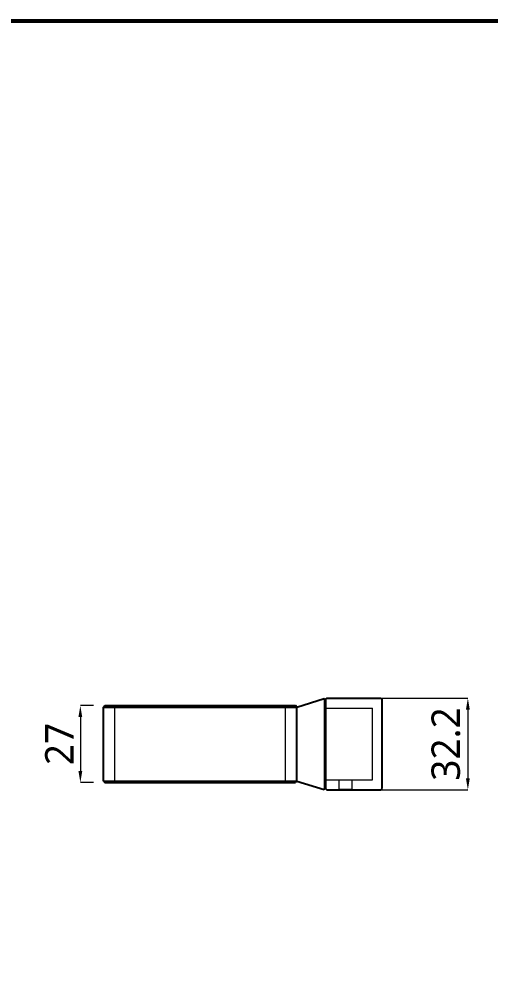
# Model space of a CAD drawing. Extents: x 16296677952 to 16296679688, y -37409618576 to -37409617304.
# Drawn here: x 16296678182.4 to 16296678348.1, y -37409618239 to -37409617907.2 of the extents above; entities that cross this region are included whole.
import ezdxf

# ---------------------------------------------------------------- set-up
doc = ezdxf.new("R2010")
doc.units = 0
doc.header["$LTSCALE"] = 10
doc.header["$MEASUREMENT"] = 0
doc.header["$PDMODE"] = 3
doc.header["$PDSIZE"] = -10
doc.linetypes.add('HIDDEN2', pattern=[4.7625, 3.175, -1.5875])
doc.layers.get('0').update_dxf_attribs({"linetype": 'CONTINUOUS'})
doc.layers.get('DEFPOINTS').update_dxf_attribs({"linetype": 'CONTINUOUS'})
doc.layers.add('Default', color=7, linetype='CONTINUOUS')
doc.styles.add('Daelim Dimension', font='')
doc.styles.get('Daelim Dimension').set_extended_font_data('NanumGothic')
doc.dimstyles.new('DEFAULT', dxfattribs={"dimscale": 2, "dimtxt": 2, "dimasz": 2, "dimexe": 0, "dimexo": 2, "dimgap": 1, "dimtad": 1, "dimdec": 1, "dimzin": 9, "dimdsep": 46, "dimtxsty": 'Daelim Dimension', "dimcen": 0.5, "dimclrd": 252, "dimclre": 252, "dimclrt": 3, "dimadec": 1, "dimazin": 0, "dimtfac": 1, "dimtdec": 1, "dimtix": 1, "dimtmove": 0, "dimatfit": 3, "dimfxl": 1, "dimtolj": 1, "dimtzin": 1, "dimlwd": 9, "dimlwe": 9, "dimarcsym": 0})

# ---------------------------------------------------------------- blocks, each defined once
blk = doc.blocks.new('*D27')
at = {"color": 5, "lineweight": 9, "transparency": 16777216}
for p, q in [((16296678296.01211, -37409618145.896), (16296678340.24723, -37409618145.896)), ((16296678340.24723, -37409618149.896), (16296678340.24723, -37409618174.096)), ((16296678296.01211, -37409618178.096), (16296678340.24723, -37409618178.096))]:
    blk.add_line(p, q, dxfattribs=at)
at = {"color": 5, "transparency": 16777216}
for points in [[(16296678339.58057, -37409618149.896), (16296678340.9139, -37409618149.896), (16296678340.24723, -37409618145.896)], [(16296678339.58057, -37409618174.096), (16296678340.9139, -37409618174.096), (16296678340.24723, -37409618178.096)]]:
    blk.add_solid(points, dxfattribs=at)
at = {"layer": 'DEFPOINTS', "color": 0, "transparency": 16777216}
for p in [(16296678292.01211, -37409618145.896), (16296678292.01211, -37409618178.096), (16296678340.24723, -37409618178.096)]:
    blk.add_point(p, dxfattribs=at)
at = {"color": 7, "transparency": 16777216, "insert": (16296678332.54624, -37409618161.996), "char_height": 10, "attachment_point": 5, "rotation": 90, "style": 'Daelim Dimension'}
blk.add_mtext('\\A1;32.2', dxfattribs=at)
blk = doc.blocks.new('*D28')
at = {"color": 5, "lineweight": 9, "transparency": 16777216}
for p, q in [((16296678208.668501, -37409618148.495987), (16296678204.017509, -37409618148.495987)), ((16296678204.017509, -37409618152.495987), (16296678204.017509, -37409618171.495987)), ((16296678208.668501, -37409618175.495987), (16296678204.017509, -37409618175.495987))]:
    blk.add_line(p, q, dxfattribs=at)
at = {"color": 5, "transparency": 16777216}
for points in [[(16296678203.35084, -37409618152.495987), (16296678204.684179, -37409618152.495987), (16296678204.017509, -37409618148.495987)], [(16296678203.35084, -37409618171.495987), (16296678204.684179, -37409618171.495987), (16296678204.017509, -37409618175.495987)]]:
    blk.add_solid(points, dxfattribs=at)
at = {"layer": 'DEFPOINTS', "color": 0, "transparency": 16777216}
for p in [(16296678212.668501, -37409618148.495987), (16296678204.017509, -37409618175.495987), (16296678212.668501, -37409618175.495987)]:
    blk.add_point(p, dxfattribs=at)
at = {"color": 7, "transparency": 16777216, "insert": (16296678196.6241, -37409618161.995987), "char_height": 10, "attachment_point": 5, "rotation": 90, "style": 'Daelim Dimension'}
blk.add_mtext('\\A1;27', dxfattribs=at)
blk = doc.blocks.new('4224')
at = {"lineweight": 5}
h = blk.add_hatch(dxfattribs=at)
h.set_pattern_fill('ANSI31', color=1, scale=0.25, style=0)
h.set_pattern_definition([(45, (1104.33585, 6812.0837), (-0.561266, 0.561266), [])])
h.paths.add_polyline_path([(1242.4, 4660.1), (1242.4, 4663.6), (1237.9, 4663.6), (1237.9, 4660.1)])
at = {"color": 1}
for p, q in [((1233.15, 4691.8), (1233.65, 4692.3)), ((1233.65, 4692.3), (1252.65, 4692.3)), ((1252.65, 4692.3), (1253.15, 4691.8)), ((1233.15, 4689.3), (1233.15, 4691.8)), ((1233.15, 4691.8), (1233.15, 4660.6)), ((1253.15, 4660.6), (1253.15, 4691.8)), ((1233.15, 4660.6), (1233.15, 4663.1)), ((1233.15, 4660.6), (1233.65, 4660.1)), ((1233.65, 4660.1), (1252.65, 4660.1)), ((1242.4, 4660.1), (1237.9, 4660.1)), ((1252.65, 4660.1), (1253.15, 4660.6))]:
    blk.add_line(p, q, dxfattribs=at)
at = {"color": 1, "linetype": 'HIDDEN2', "lineweight": 5}
for p, q in [((1233.15, 4688.8), (1249.65, 4688.8)), ((1249.65, 4663.6), (1249.65, 4688.8)), ((1233.15, 4663.6), (1249.65, 4663.6)), ((1237.9, 4663.6), (1237.9, 4660.1)), ((1242.4, 4663.6), (1242.4, 4660.1))]:
    blk.add_line(p, q, dxfattribs=at)

msp = doc.modelspace()

# ---------------------------------------------------------------- linework, layer by layer
for p, q in [((16296678280.168501, -37409618148.995987), (16296678289.684589, -37409618146.021812)), ((16296678289.684589, -37409618146.021812), (16296678290.168501, -37409618146.396004)), ((16296678290.668501, -37409618145.896004), (16296678290.168501, -37409618146.396004)), ((16296678290.168501, -37409618177.596001), (16296678290.168501, -37409618146.396004)), ((16296678290.168501, -37409618146.396004), (16296678290.168501, -37409618177.596001)), ((16296678290.168501, -37409618177.596001), (16296678290.168501, -37409618146.396004)), ((16296678290.668501, -37409618145.896004), (16296678309.668501, -37409618145.896004)), ((16296678309.668501, -37409618145.896004), (16296678310.168501, -37409618146.396004)), ((16296678310.168501, -37409618177.596001), (16296678310.168501, -37409618146.396004)), ((16296678212.168501, -37409618148.995987), (16296678212.668501, -37409618148.495987)), ((16296678212.168501, -37409618148.995987), (16296678280.168501, -37409618148.995987)), ((16296678212.168501, -37409618174.995987), (16296678212.168501, -37409618148.995987)), ((16296678212.668501, -37409618148.495987), (16296678279.668501, -37409618148.495987)), ((16296678280.168501, -37409618148.995987), (16296678279.668501, -37409618148.495987)), ((16296678280.168501, -37409618174.995987), (16296678280.168501, -37409618148.995987)), ((16296678212.168501, -37409618174.995987), (16296678280.168501, -37409618174.995987)), ((16296678212.168501, -37409618174.995987), (16296678212.668501, -37409618175.495987)), ((16296678212.668501, -37409618175.495987), (16296678279.668501, -37409618175.495987)), ((16296678280.168501, -37409618174.995987), (16296678279.668501, -37409618175.495987)), ((16296678280.168501, -37409618174.995987), (16296678289.684589, -37409618177.970177)), ((16296678289.684589, -37409618177.970177), (16296678290.168501, -37409618177.596001)), ((16296678290.168501, -37409618177.596001), (16296678290.668501, -37409618178.096001)), ((16296678290.668501, -37409618178.096001), (16296678309.668501, -37409618178.096001)), ((16296678309.668501, -37409618178.096001), (16296678310.168501, -37409618177.596001))]:
    msp.add_line(p, q)
at = {"lineweight": 9}
msp.add_line((16296678289.684589, -37409618146.021812), (16296678289.684589, -37409618177.970177), dxfattribs=at)
at = {"linetype": 'HIDDEN2', "lineweight": 5}
for p, q in [((16296678216.168501, -37409618175.495987), (16296678216.168501, -37409618148.495987)), ((16296678276.168501, -37409618175.495987), (16296678276.168501, -37409618148.495987))]:
    msp.add_line(p, q, dxfattribs=at)
at = {"color": 5, "linetype": 'ByBlock', "lineweight": 200, "const_width": 1.5}
msp.add_lwpolyline([(16296678022.7764, -37409618353.416817), (16296678652.7764, -37409618353.416817), (16296678652.7764, -37409617907.916817), (16296678022.7764, -37409617907.916817)], close=True, dxfattribs=at)

# ---------------------------------------------------------------- block references
at = {"layer": 'Default'}
msp.add_blockref('4224', (16296677057.015881, -37409622838.199112), dxfattribs=at)

# ---------------------------------------------------------------- dimensions: what is measured, and where the dimension line sits
dim = msp.add_linear_dim(base=(16296678340.247231, -37409618178.096001), p1=(16296678292.01211, -37409618145.896004), p2=(16296678292.01211, -37409618178.096001), angle=90, text='32.2', dimstyle='DEFAULT', override={"dimtxt": 5, "dimclrd": 5, "dimclre": 5, "dimclrt": 7})
dim.commit()
dim.dimension.update_dxf_attribs({"geometry": '*D27', "text_midpoint": (16296678340.24724, -37409618161.996002), "dimtype": 160})
dim = msp.add_linear_dim(base=(16296678204.017509, -37409618175.495987), p1=(16296678212.668501, -37409618148.495987), p2=(16296678212.668501, -37409618175.495987), angle=90, text='27', dimstyle='DEFAULT', override={"dimtxt": 5, "dimclrd": 5, "dimclre": 5, "dimclrt": 7})
dim.commit()
dim.dimension.update_dxf_attribs({"geometry": '*D28', "text_midpoint": (16296678196.6241, -37409618161.995987)})

doc.saveas('drawing.dxf')
